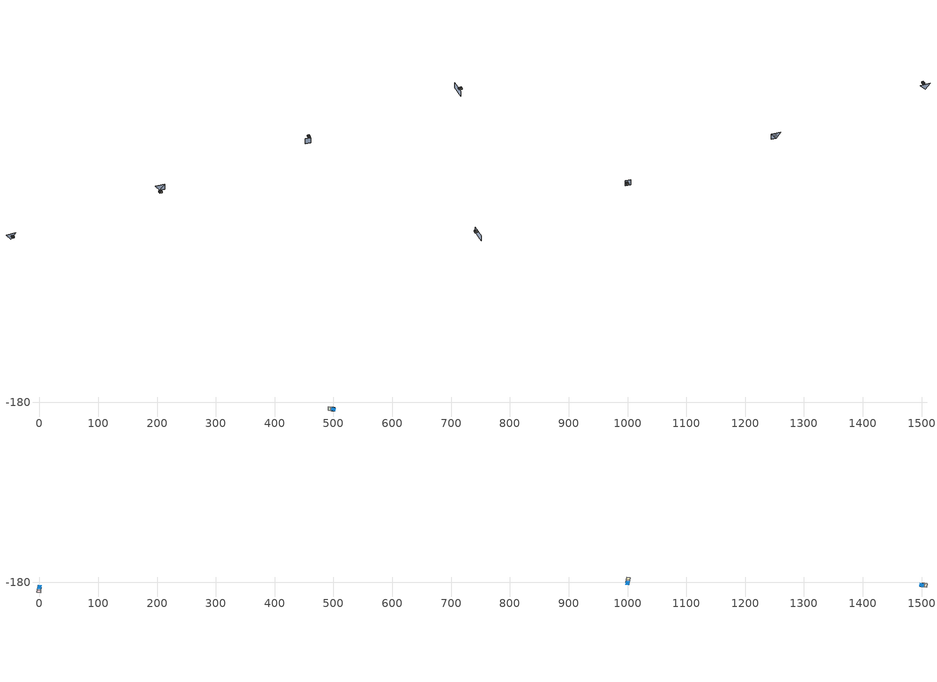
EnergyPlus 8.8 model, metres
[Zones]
1Perim
 floor adiabatic (115mmSandLimeBrick): 499.55,-194.84 495,-194.3 495.71,-188.34 500.25,-188.88 z0
 wall outside (U0-5): 499.55,-194.84 500.25,-188.88 z0:4.39
 wall to 1Core (115mmSandLimeBrick): 495.71,-188.34 495,-194.3 z0:4.39
 wall adiabatic (115mmSandLimeBrick): 500.25,-188.88 495.71,-188.34 / 495,-194.3 499.55,-194.84 z0:4.39
 window (Single): 499.56,-194.74 500.24,-188.98 z0.85:2.67
 ceiling adiabatic (115mmSandLimeBrick): 499.55,-194.84 500.25,-188.88 496.84,-188.47 496.13,-194.43 z4.39
 roof outside (U0-4): 496.13,-194.43 496.84,-188.47 495.71,-188.34 495,-194.3 z4.39
1Core
 floor adiabatic (115mmSandLimeBrick): 495,-194.3 490.86,-193.81 491.57,-187.85 495.71,-188.34 z0
 wall adiabatic (115mmSandLimeBrick): 495.71,-188.34 491.57,-187.85 490.86,-193.81 495,-194.3 z0:4.39
 ceiling adiabatic (115mmSandLimeBrick): 495,-194.3 495.71,-188.34 492.6,-187.97 491.9,-193.93 z4.39
 roof outside (U0-4): 491.9,-193.93 492.6,-187.97 491.57,-187.85 490.86,-193.81 z4.39
0Perim
 floor adiabatic (115mmSandLimeBrick): 2.97,-188.72 2.43,-193.27 -3.53,-192.56 -2.99,-188.01 z13.16
 wall outside (U0-5): 2.97,-188.72 -2.99,-188.01 z13.16:17.54
 wall to 0Core (115mmSandLimeBrick): -3.53,-192.56 2.43,-193.27 z13.16:17.54
 wall adiabatic (115mmSandLimeBrick): -2.99,-188.01 -3.53,-192.56 / 2.43,-193.27 2.97,-188.72 z13.16:17.54
 window (Single): 2.87,-188.71 -2.89,-188.02 z14.01:15.82
 ceiling adiabatic (115mmSandLimeBrick): 2.97,-188.72 -2.99,-188.01 -3.4,-191.42 2.56,-192.13 z17.54
 roof outside (U0-4): 2.56,-192.13 -3.4,-191.42 -3.53,-192.56 2.43,-193.27 z17.54
0Core
 floor adiabatic (115mmSandLimeBrick): 2.43,-193.27 1.93,-197.4 -4.02,-196.69 -3.53,-192.56 z13.16
 wall adiabatic (115mmSandLimeBrick): -3.53,-192.56 -4.02,-196.69 1.93,-197.4 2.43,-193.27 z13.16:17.54
 ceiling adiabatic (115mmSandLimeBrick): 2.43,-193.27 -3.53,-192.56 -3.9,-195.66 2.06,-196.37 z17.54
 roof outside (U0-4): 2.06,-196.37 -3.9,-195.66 -4.02,-196.69 1.93,-197.4 z17.54
2Perim
 floor adiabatic (115mmSandLimeBrick): 997.04,-180.53 997.69,-175.99 1003.63,-176.83 1002.98,-181.37 z13.16
 wall outside (U0-5): 997.04,-180.53 1002.98,-181.37 z13.16:17.54
 wall to 2Core (115mmSandLimeBrick): 1003.63,-176.83 997.69,-175.99 z13.16:17.54
 wall adiabatic (115mmSandLimeBrick): 1002.98,-181.37 1003.63,-176.83 / 997.69,-175.99 997.04,-180.53 z13.16:17.54
 window (Single): 997.14,-180.54 1002.89,-181.35 z14.01:15.82
 ceiling adiabatic (115mmSandLimeBrick): 997.04,-180.53 1002.98,-181.37 1003.47,-177.97 997.53,-177.12 z17.54
 roof outside (U0-4): 997.53,-177.12 1003.47,-177.97 1003.63,-176.83 997.69,-175.99 z17.54
2Core
 floor adiabatic (115mmSandLimeBrick): 997.69,-175.99 998.27,-171.87 1004.21,-172.71 1003.63,-176.83 z13.16
 wall adiabatic (115mmSandLimeBrick): 1003.63,-176.83 1004.21,-172.71 998.27,-171.87 997.69,-175.99 z13.16:17.54
 ceiling adiabatic (115mmSandLimeBrick): 997.69,-175.99 1003.63,-176.83 1004.07,-173.74 998.12,-172.9 z17.54
 roof outside (U0-4): 998.12,-172.9 1004.07,-173.74 1004.21,-172.71 998.27,-171.87 z17.54
3Perim
 floor adiabatic (115mmSandLimeBrick): 1500.45,-181.41 1505,-181.95 1504.29,-187.91 1499.75,-187.37 z13.16
 wall outside (U0-5): 1500.45,-181.41 1499.75,-187.37 z13.16:17.54
 wall to 3Core (115mmSandLimeBrick): 1504.29,-187.91 1505,-181.95 z13.16:17.54
 wall adiabatic (115mmSandLimeBrick): 1499.75,-187.37 1504.29,-187.91 / 1505,-181.95 1500.45,-181.41 z13.16:17.54
 window (Single): 1500.44,-181.51 1499.76,-187.27 z14.01:15.82
 ceiling adiabatic (115mmSandLimeBrick): 1500.45,-181.41 1499.75,-187.37 1503.16,-187.78 1503.87,-181.82 z17.54
 roof outside (U0-4): 1503.87,-181.82 1503.16,-187.78 1504.29,-187.91 1505,-181.95 z17.54
3Core
 floor adiabatic (115mmSandLimeBrick): 1505,-181.95 1509.14,-182.45 1508.43,-188.4 1504.29,-187.91 z13.16
 wall adiabatic (115mmSandLimeBrick): 1504.29,-187.91 1508.43,-188.4 1509.14,-182.45 1505,-181.95 z13.16:17.54
 ceiling adiabatic (115mmSandLimeBrick): 1505,-181.95 1504.29,-187.91 1507.4,-188.28 1508.1,-182.32 z17.54
 roof outside (U0-4): 1508.1,-182.32 1507.4,-188.28 1508.43,-188.4 1509.14,-182.45 z17.54
shading: 1001.01,-188.42 983.99,-186.4 / 1497.25,-200.09 1503.53,-155.53 z0:17.55; 14.61,-183.09,17.55 -15.62,-178.8,17.55 -0.51,-180.95,0; 514.43,-183.09,17.55 499.31,-180.95,0 514.43,-183.09,0; 514.43,-183.09,17.55 484.2,-178.8,17.55 499.31,-180.95,0
[Site:GroundTemperature:BuildingSurface]
14, 14, 14, 14, 14, 14, 14, 14, 14, 14, 14, 14
[Site:GroundReflectance]
0.2, 0.2, 0.2, 0.2, 0.2, 0.2, 0.2, 0.2, 0.2, 0.2, 0.2, 0.2
[Site:GroundReflectance:SnowModifier]
1, 1
[Building]
Building: North Axis {deg}=0; Terrain=Suburbs; Loads Convergence Tolerance Value=.04; Temperature Convergence Tolerance Value {deltaC}=.4; Solar Distribution=MinimalShadowing; Maximum Number of Warmup Days=25
[Construction]
115mmSandLimeBrick: Plaster_0.005_115mmSandLimeBrick, Sand-Lime Brick_0.08_115mmSandLimeBrick, Plaster_0.08_115mmSandLimeBrick
U0-5: XPS Board_0.01_U0-5, General Concrete_0.2_U0-5
U0-4: XPS Board_0.06_U0-4, General Concrete_0.2_U0-4
Single: Generic Clear Glass 6mm_0.006_Single
[Material] Roughness=Rough; Thermal Absorptance=0.9
Name | Thickness {m} | Conductivity {W/m-K} | Density {kg/m3} | Specific Heat {J/kg-K} | Solar Absorptance | Visible Absorptance
Plaster_0.005_115mmSandLimeBrick | 0.005 | 1 | 2000 | 1130 | 0.6 | 0.6
Sand-Lime Brick_0.08_115mmSandLimeBrick | 0.08 | 0.56 | 1200 | 1000 | 0.6 | 0.6
Plaster_0.08_115mmSandLimeBrick | 0.08 | 1 | 2000 | 1130 | 0.6 | 0.6
XPS Board_0.01_U0-5 | 0.01 | 0.034 | 35 | 1400 | 0.6 | 0.6
General Concrete_0.2_U0-5; General Concrete_0.2_U0-4 | 0.2 | 2 | 2400 | 950 | 0.7 | 0.7
XPS Board_0.06_U0-4 | 0.06 | 0.034 | 35 | 1400 | 0.6 | 0.6
[WindowMaterial:Glazing]
Generic Clear Glass 6mm_0.006_Single: Optical Data Type=SpectralAverage; Window Glass Spectral Data Set=SpectralAverage; Thickness {m}=0.006; Solar Transmittance at Normal Incidence=0.68; Front Side Solar Reflectance at Normal Incidence=0.09; Back Side Solar Reflectance at Normal Incidence=0.1; Visible Transmittance at Normal Incidence=0.81; Front Side Visible Reflectance at Normal Incidence=0.11; Back Side Visible Reflectance at Normal Incidence=0.12; Infrared Transmittance at Normal Incidence=0; Front Side Infrared Hemispherical Emissivity=0.2; Back Side Infrared Hemispherical Emissivity=0.2; Conductivity {W/m-K}=0.9; Dirt Correction Factor for Solar and Visible Transmittance=1
[EnergyManagementSystem:Sensor]
Name | Output:Variable or Output:Meter Index Key | Output:Variable or Output:Meter
OutdoorTemp | Environment | Site Outdoor Air Drybulb Temperature
OutdoorRelHumid | Environment | Site Outdoor Air Relative Humidity
USRNATVENT_0Perim; USRNATVENT_1Perim; USRNATVENT_2Perim; USRNATVENT_3Perim | AllOff | Schedule Value
[Zone] Type=1; Multiplier=1; Zone Inside Convection Algorithm=TARP; Zone Outside Convection Algorithm=DOE-2
Name | Volume {m3} | Floor Area {m2}
0Perim; 1Perim; 2Perim; 3Perim | 120.555 | 27.4853
0Core; 1Core; 2Core; 3Core | 109.627 | 24.9937
[People] Number of People Schedule=60HrWk; Number of People Calculation Method=People/Area; People per Zone Floor Area {person/m2}=0.25; Fraction Radiant=0.3; Sensible Heat Fraction=AUTOCALCULATE; Carbon Dioxide Generation Rate {m3/s-W}=3.82e-08; Enable ASHRAE 55 Comfort Warnings=No; Mean Radiant Temperature Calculation Type=ZoneAveraged; Clothing Insulation Calculation Method=DynamicClothingModelASHRAE55; Thermal Comfort Model 1 Type=AdaptiveASH55
Name | Zone or ZoneList | Activity Level Schedule | Work Efficiency Schedule | Air Velocity Schedule
People 0Perim | 0Perim | 0PerimPeopleActivity | 0PerimWorkEfficiency | 0PerimAirVelocity
People 0Core | 0Core | 0CorePeopleActivity | 0CoreWorkEfficiency | 0CoreAirVelocity
People 1Perim | 1Perim | 1PerimPeopleActivity | 1PerimWorkEfficiency | 1PerimAirVelocity
People 1Core | 1Core | 1CorePeopleActivity | 1CoreWorkEfficiency | 1CoreAirVelocity
People 2Perim | 2Perim | 2PerimPeopleActivity | 2PerimWorkEfficiency | 2PerimAirVelocity
People 2Core | 2Core | 2CorePeopleActivity | 2CoreWorkEfficiency | 2CoreAirVelocity
People 3Perim | 3Perim | 3PerimPeopleActivity | 3PerimWorkEfficiency | 3PerimAirVelocity
People 3Core | 3Core | 3CorePeopleActivity | 3CoreWorkEfficiency | 3CoreAirVelocity
[ElectricEquipment] Schedule=60HrWk; Design Level Calculation Method=Watts/Area; Watts per Zone Floor Area {W/m2}=25; Fraction Latent=0; Fraction Radiant=.2; Fraction Lost=0
Name | Zone or ZoneList
0Perim Equipment 1 | 0Perim
0Core Equipment 1 | 0Core
1Perim Equipment 1 | 1Perim
1Core Equipment 1 | 1Core
2Perim Equipment 1 | 2Perim
2Core Equipment 1 | 2Core
3Perim Equipment 1 | 3Perim
3Core Equipment 1 | 3Core
[Lights] Schedule=60HrWk; Design Level Calculation Method=Watts/Area; Watts per Zone Floor Area {W/m2}=10; Return Air Fraction=0; Fraction Radiant=.42; Fraction Visible=.18; Fraction Replaceable=1
Name | Zone or ZoneList
0Perim General lighting | 0Perim
0Core General lighting | 0Core
1Perim General lighting | 1Perim
1Core General lighting | 1Core
2Perim General lighting | 2Perim
2Core General lighting | 2Core
3Perim General lighting | 3Perim
3Core General lighting | 3Core
[Daylighting:Controls] Daylighting Method=SplitFlux; Lighting Control Type=Continuous; Minimum Input Power Fraction for Continuous or ContinuousOff Dimming Control=0.1; Minimum Light Output Fraction for Continuous or ContinuousOff Dimming Control=0.1; Number of Stepped Control Steps=3; Probability Lighting will be Reset When Needed in Manual Stepped Control=1; Glare Calculation Azimuth Angle of View Direction Clockwise from Zone y-Axis {deg}=0; Maximum Allowable Discomfort Glare Index=22; Fraction of Zone Controlled by Reference Point 1=1; Illuminance Setpoint at Reference Point 1 {lux}=500
Name | Zone | Glare Calculation Daylighting Reference Point | Daylighting Reference Point 1
0Perim_DaylCtrl | 0Perim | 0Perim_DaylRefPt1 | 0Perim_DaylRefPt1
0Core_DaylCtrl | 0Core | 0Core_DaylRefPt1 | 0Core_DaylRefPt1
1Perim_DaylCtrl | 1Perim | 1Perim_DaylRefPt1 | 1Perim_DaylRefPt1
1Core_DaylCtrl | 1Core | 1Core_DaylRefPt1 | 1Core_DaylRefPt1
2Perim_DaylCtrl | 2Perim | 2Perim_DaylRefPt1 | 2Perim_DaylRefPt1
2Core_DaylCtrl | 2Core | 2Core_DaylRefPt1 | 2Core_DaylRefPt1
3Perim_DaylCtrl | 3Perim | 3Perim_DaylRefPt1 | 3Perim_DaylRefPt1
3Core_DaylCtrl | 3Core | 3Core_DaylRefPt1 | 3Core_DaylRefPt1
[ZoneControl:Thermostat]
Name | Zone or ZoneList | Control Type Schedule | Control 1
0Perim Thermostat | 0Perim | 0PerimZoneControlTypeSched | Dual Setpoint - Zone 0Perim
0Core Thermostat | 0Core | 0CoreZoneControlTypeSched | Dual Setpoint - Zone 0Core
1Perim Thermostat | 1Perim | 1PerimZoneControlTypeSched | Dual Setpoint - Zone 1Perim
1Core Thermostat | 1Core | 1CoreZoneControlTypeSched | Dual Setpoint - Zone 1Core
2Perim Thermostat | 2Perim | 2PerimZoneControlTypeSched | Dual Setpoint - Zone 2Perim
2Core Thermostat | 2Core | 2CoreZoneControlTypeSched | Dual Setpoint - Zone 2Core
3Perim Thermostat | 3Perim | 3PerimZoneControlTypeSched | Dual Setpoint - Zone 3Perim
3Core Thermostat | 3Core | 3CoreZoneControlTypeSched | Dual Setpoint - Zone 3Core
[ThermostatSetpoint:DualSetpoint]
Name | Heating Setpoint Temperature Schedule | Cooling Setpoint Temperature Schedule
Dual Setpoint - Zone 0Perim | 0PerimHeating_SP_Sch | 0PerimCooling_SP_Sch
Dual Setpoint - Zone 0Core | 0CoreHeating_SP_Sch | 0CoreCooling_SP_Sch
Dual Setpoint - Zone 1Perim | 1PerimHeating_SP_Sch | 1PerimCooling_SP_Sch
Dual Setpoint - Zone 1Core | 1CoreHeating_SP_Sch | 1CoreCooling_SP_Sch
Dual Setpoint - Zone 2Perim | 2PerimHeating_SP_Sch | 2PerimCooling_SP_Sch
Dual Setpoint - Zone 2Core | 2CoreHeating_SP_Sch | 2CoreCooling_SP_Sch
Dual Setpoint - Zone 3Perim | 3PerimHeating_SP_Sch | 3PerimCooling_SP_Sch
Dual Setpoint - Zone 3Core | 3CoreHeating_SP_Sch | 3CoreCooling_SP_Sch
[Zone equipment]
0Perim: 0Perim Ideal Loads Air
0Core: 0Core Ideal Loads Air
1Perim: 1Perim Ideal Loads Air
1Core: 1Core Ideal Loads Air
2Perim: 2Perim Ideal Loads Air
2Core: 2Core Ideal Loads Air
3Perim: 3Perim Ideal Loads Air
3Core: 3Core Ideal Loads Air
[ZoneHVAC:IdealLoadsAirSystem] Maximum Heating Supply Air Temperature {C}=30; Minimum Cooling Supply Air Temperature {C}=18; Maximum Heating Supply Air Humidity Ratio {kgWater/kgDryAir}=0.01; Minimum Cooling Supply Air Humidity Ratio {kgWater/kgDryAir}=0.008; Heating Limit=NoLimit; Maximum Heating Air Flow Rate {m3/s}=100; Cooling Limit=NoLimit; Maximum Cooling Air Flow Rate {m3/s}=100; Heating Availability Schedule=AllOn; Cooling Availability Schedule=AllOn; Dehumidification Control Type=None; Humidification Control Type=None; Demand Controlled Ventilation Type=OccupancySchedule; Outdoor Air Economizer Type=DifferentialEnthalpy; Heat Recovery Type=None; Sensible Heat Recovery Effectiveness=0.7; Latent Heat Recovery Effectiveness=0.65
Name | Design Specification Outdoor Air Object
0Perim Ideal Loads Air | 0PerimMinFreshAir
0Core Ideal Loads Air | 0CoreMinFreshAir
1Perim Ideal Loads Air | 1PerimMinFreshAir
1Core Ideal Loads Air | 1CoreMinFreshAir
2Perim Ideal Loads Air | 2PerimMinFreshAir
2Core Ideal Loads Air | 2CoreMinFreshAir
3Perim Ideal Loads Air | 3PerimMinFreshAir
3Core Ideal Loads Air | 3CoreMinFreshAir
[DesignSpecification:OutdoorAir] Outdoor Air Method=Sum; Outdoor Air Flow per Person {m3/s-person}=0.001; Outdoor Air Flow per Zone Floor Area {m3/s-m2}=0.001; Outdoor Air Schedule=60HrWk
0PerimMinFreshAir; 0CoreMinFreshAir; 1PerimMinFreshAir; 1CoreMinFreshAir; 2PerimMinFreshAir; 2CoreMinFreshAir; 3PerimMinFreshAir; 3CoreMinFreshAir
[ZoneVentilation:DesignFlowRate] Schedule=AllOn; Design Flow Rate Calculation Method=AirChanges/Hour; Air Changes per Hour {1/hr}=0; Ventilation Type=NATURAL; Fan Pressure Rise {Pa}=0; Fan Total Efficiency=1; Constant Term Coefficient=1; Temperature Term Coefficient=0; Velocity Term Coefficient=0; Velocity Squared Term Coefficient=0; Minimum Indoor Temperature {C}=18; Delta Temperature {deltaC}=1; Maximum Wind Speed {m/s}=40
Name | Zone or ZoneList
0Perim ScheduledVent | 0Perim
1Perim ScheduledVent | 1Perim
2Perim ScheduledVent | 2Perim
3Perim ScheduledVent | 3Perim
[EnergyManagementSystem:Actuator] Actuated Component Type=Schedule:Constant; Actuated Component Control Type=Schedule Value
Name | Actuated Component Unique
NATVENT_AVAIL_SCHED_ACTUATOR_0Perim | NATVENT_AVAIL_SCHED_0Perim
NATVENT_AVAIL_SCHED_ACTUATOR_1Perim | NATVENT_AVAIL_SCHED_1Perim
NATVENT_AVAIL_SCHED_ACTUATOR_2Perim | NATVENT_AVAIL_SCHED_2Perim
NATVENT_AVAIL_SCHED_ACTUATOR_3Perim | NATVENT_AVAIL_SCHED_3Perim
[EnergyManagementSystem:ProgramCallingManager]
My 0Perim_Setpoint_Schedule_Calculator_Example: BeginTimestepBeforePredictor; 0Perim_ErlEnforceBinary
My 1Perim_Setpoint_Schedule_Calculator_Example: BeginTimestepBeforePredictor; 1Perim_ErlEnforceBinary
My 2Perim_Setpoint_Schedule_Calculator_Example: BeginTimestepBeforePredictor; 2Perim_ErlEnforceBinary
My 3Perim_Setpoint_Schedule_Calculator_Example: BeginTimestepBeforePredictor; 3Perim_ErlEnforceBinary
[EnergyManagementSystem:Program]
0Perim_ErlEnforceBinary: IF (USRNATVENT_0Perim > 0); Set NATVENT_AVAIL_SCHED_ACTUATOR_0Perim = 1; ELSE; Set NATVENT_AVAIL_SCHED_ACTUATOR_0Perim = 0; ENDIF
1Perim_ErlEnforceBinary: IF (USRNATVENT_1Perim > 0); Set NATVENT_AVAIL_SCHED_ACTUATOR_1Perim = 1; ELSE; Set NATVENT_AVAIL_SCHED_ACTUATOR_1Perim = 0; ENDIF
2Perim_ErlEnforceBinary: IF (USRNATVENT_2Perim > 0); Set NATVENT_AVAIL_SCHED_ACTUATOR_2Perim = 1; ELSE; Set NATVENT_AVAIL_SCHED_ACTUATOR_2Perim = 0; ENDIF
3Perim_ErlEnforceBinary: IF (USRNATVENT_3Perim > 0); Set NATVENT_AVAIL_SCHED_ACTUATOR_3Perim = 1; ELSE; Set NATVENT_AVAIL_SCHED_ACTUATOR_3Perim = 0; ENDIF
[ZoneVentilation:WindandStackOpenArea] Opening Area {m2}=8.42144; Opening Effectiveness=0; Effective Angle {deg}=0; Height Difference {m}=0.453742; Discharge Coefficient for Opening=0.6; Minimum Indoor Temperature {C}=22; Maximum Indoor Temperature {C}=100; Delta Temperature {deltaC}=1; Minimum Outdoor Temperature {C}=22; Maximum Outdoor Temperature {C}=26; Maximum Wind Speed {m/s}=40
Name | Zone | Opening Area Fraction Schedule
0PerimNatVent_Buoy | 0Perim | NATVENT_AVAIL_SCHED_0Perim
1PerimNatVent_Buoy | 1Perim | NATVENT_AVAIL_SCHED_1Perim
2PerimNatVent_Buoy | 2Perim | NATVENT_AVAIL_SCHED_2Perim
3PerimNatVent_Buoy | 3Perim | NATVENT_AVAIL_SCHED_3Perim
[ZoneInfiltration:DesignFlowRate] Schedule=On; Design Flow Rate Calculation Method=AirChanges/Hour; Air Changes per Hour {1/hr}=2; Constant Term Coefficient=1; Temperature Term Coefficient=0; Velocity Term Coefficient=0; Velocity Squared Term Coefficient=0
Name | Zone or ZoneList
0PerimInfiltration | 0Perim
1PerimInfiltration | 1Perim
2PerimInfiltration | 2Perim
3PerimInfiltration | 3Perim
[WaterUse:Equipment]
Name | Peak Flow Rate {m3/s} | Flow Rate Fraction Schedule | Target Temperature Schedule | Hot Water Supply Temperature Schedule | Cold Water Supply Temperature Schedule
DHW 0Perim | 0 | equipOffice | DHW Supply Temperature 0Perim | DHW Supply Temperature 0Perim | DHW Mains Temperature 0Perim
DHW 0Core | 1.38854e-05 | 60HrWk | DHW Supply Temperature 0Core | DHW Supply Temperature 0Core | DHW Mains Temperature 0Core
DHW 1Perim | 0 | equipOffice | DHW Supply Temperature 1Perim | DHW Supply Temperature 1Perim | DHW Mains Temperature 1Perim
DHW 1Core | 1.38854e-05 | 60HrWk | DHW Supply Temperature 1Core | DHW Supply Temperature 1Core | DHW Mains Temperature 1Core
DHW 2Perim | 0 | equipOffice | DHW Supply Temperature 2Perim | DHW Supply Temperature 2Perim | DHW Mains Temperature 2Perim
DHW 2Core | 1.38854e-05 | 60HrWk | DHW Supply Temperature 2Core | DHW Supply Temperature 2Core | DHW Mains Temperature 2Core
DHW 3Perim | 0 | equipOffice | DHW Supply Temperature 3Perim | DHW Supply Temperature 3Perim | DHW Mains Temperature 3Perim
DHW 3Core | 1.38854e-05 | 60HrWk | DHW Supply Temperature 3Core | DHW Supply Temperature 3Core | DHW Mains Temperature 3Core
[Schedule:Constant]
On: On/Off, 1
0PerimPeopleActivity; 0CorePeopleActivity; 1PerimPeopleActivity; 1CorePeopleActivity; 2PerimPeopleActivity; 2CorePeopleActivity; 3PerimPeopleActivity; 3CorePeopleActivity: Any Number, 125.28
0PerimAirVelocity; 0CoreAirVelocity; 1PerimAirVelocity; 1CoreAirVelocity; 2PerimAirVelocity; 2CoreAirVelocity; 3PerimAirVelocity; 3CoreAirVelocity: Any Number, 0.2
0PerimWorkEfficiency; 0CoreWorkEfficiency; 1PerimWorkEfficiency; 1CoreWorkEfficiency; 2PerimWorkEfficiency; 2CoreWorkEfficiency; 3PerimWorkEfficiency; 3CoreWorkEfficiency: Any Number, 0
0PerimHeating_SP_Sch; 0PerimCooling_SP_Sch; 0CoreHeating_SP_Sch; 0CoreCooling_SP_Sch; 1PerimHeating_SP_Sch; 1PerimCooling_SP_Sch; 1CoreHeating_SP_Sch; 1CoreCooling_SP_Sch; 2PerimHeating_SP_Sch; 2PerimCooling_SP_Sch; 2CoreHeating_SP_Sch; 2CoreCooling_SP_Sch; 3PerimHeating_SP_Sch; 3PerimCooling_SP_Sch; 3CoreHeating_SP_Sch; 3CoreCooling_SP_Sch: Temperature, 22
0PerimZoneControlTypeSched; 0CoreZoneControlTypeSched; 1PerimZoneControlTypeSched; 1CoreZoneControlTypeSched; 2PerimZoneControlTypeSched; 2CoreZoneControlTypeSched; 3PerimZoneControlTypeSched; 3CoreZoneControlTypeSched: Any Number, 4
NATVENT_AVAIL_SCHED_0Perim; NATVENT_AVAIL_SCHED_1Perim; NATVENT_AVAIL_SCHED_2Perim; NATVENT_AVAIL_SCHED_3Perim: Fraction, 1
DHW Supply Temperature 0Perim; DHW Supply Temperature 0Core; DHW Supply Temperature 1Perim; DHW Supply Temperature 1Core; DHW Supply Temperature 2Perim; DHW Supply Temperature 2Core; DHW Supply Temperature 3Perim; DHW Supply Temperature 3Core: Temperature, 65
DHW Mains Temperature 0Perim; DHW Mains Temperature 0Core; DHW Mains Temperature 1Perim; DHW Mains Temperature 1Core; DHW Mains Temperature 2Perim; DHW Mains Temperature 2Core; DHW Mains Temperature 3Perim; DHW Mains Temperature 3Core: Temperature, 10
[Schedule:Year]
60HrWk: 60HrWk, 1, 1, 12, 31
AllOn: AllOn, 1, 1, 12, 31
equipOffice: equipOffice, 1, 1, 12, 31
AllOff: AllOff, 1, 1, 12, 31
[Schedule:Week:Daily]
60HrWk: 60HrWkDay, 60HrWkDay, 60HrWkDay, 60HrWkDay, 60HrWkDay, 60HrWkDay, 60HrWkDay, 60HrWkDay, 60HrWkDay, 60HrWkDay, 60HrWkDay, 60HrWkDay
AllOn: AllOn, AllOn, AllOn, AllOn, AllOn, AllOn, AllOn, AllOn, AllOn, AllOn, AllOn, AllOn
equipOffice: equipOfficeWeekEnd, equipOffice, equipOffice, equipOffice, equipOffice, equipOffice, equipOfficeWeekEnd, equipOfficeWeekEnd, equipOffice, equipOffice, equipOffice, equipOffice
AllOff: AllOff, AllOff, AllOff, AllOff, AllOff, AllOff, AllOff, AllOff, AllOff, AllOff, AllOff, AllOff
[Schedule:Day:Hourly]
60HrWkDay: 0.2, 0.2, 0.2, 0.2, 0.2, 0.2, 0.2, 0.4, 0.8, 0.8, 1, 1, 0.8, 1, 1, 1, 0.8, 0.4, 0.2, 0.2, 0.2, 0.2, 0.2, 0.2
AllOn: 1, 1, 1, 1, 1, 1, 1, 1, 1, 1, 1, 1, 1, 1, 1, 1, 1, 1, 1, 1, 1, 1, 1, 1
equipOffice; equipOfficeWeekEnd: 0.1, 0.1, 0.1, 0.1, 0.1, 0.1, 0.1, 0.2, 0.4, 0.6, 0.8, 0.8, 0.4, 0.6, 0.8, 0.8, 0.4, 0.2, 0.1, 0.1, 0.1, 0.1, 0.1, 0.1
AllOff: 0, 0, 0, 0, 0, 0, 0, 0, 0, 0, 0, 0, 0, 0, 0, 0, 0, 0, 0, 0, 0, 0, 0, 0
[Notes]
----  This file was generated with Archsim v.4.0.2.17
-------------------------ERL SENSORS--------------------------
115mmSandLimeBrick GasType: Partition
